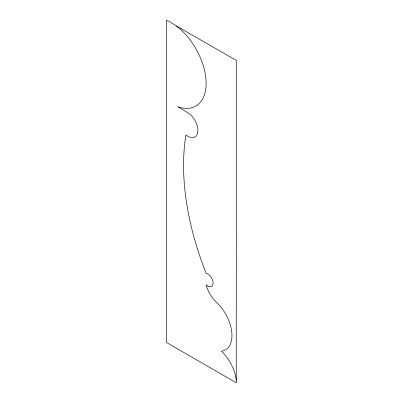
<?xml version="1.0" encoding="UTF-8"?>
<svg xmlns="http://www.w3.org/2000/svg" width="403" height="403" viewBox="0 0 403 403"><rect width="100%" height="100%" fill="white"/><g stroke="black" fill="none" stroke-linecap="round" stroke-linejoin="round"><path stroke-width="0.6" d="M236.234 380.2L236.4 60.45L176.504 26.059L169.9 21.762L166.6 20.15L166.6 342.55L236.4 382.85L236.234 380.2A30.386 17.546 60 0 0 221.423 351.174A31.197 18.014 60 0 0 231.801 332.284A31.197 18.014 60 0 0 216.446 302.245A22.508 12.997 60 0 1 206.135 284.775A7.456 4.302 60 0 0 213.111 283.047A7.456 4.302 60 0 0 206.135 273.259A227.579 131.393 60 0 1 185.934 134.94A14.337 8.277 60 0 0 197.853 131.443A14.337 8.277 60 0 0 187.899 112.855L178.121 106.82L179.743 107.364A49.74 28.719 60 0 0 206.094 81.341A49.74 28.719 60 0 0 176.504 26.059"/></g></svg>
